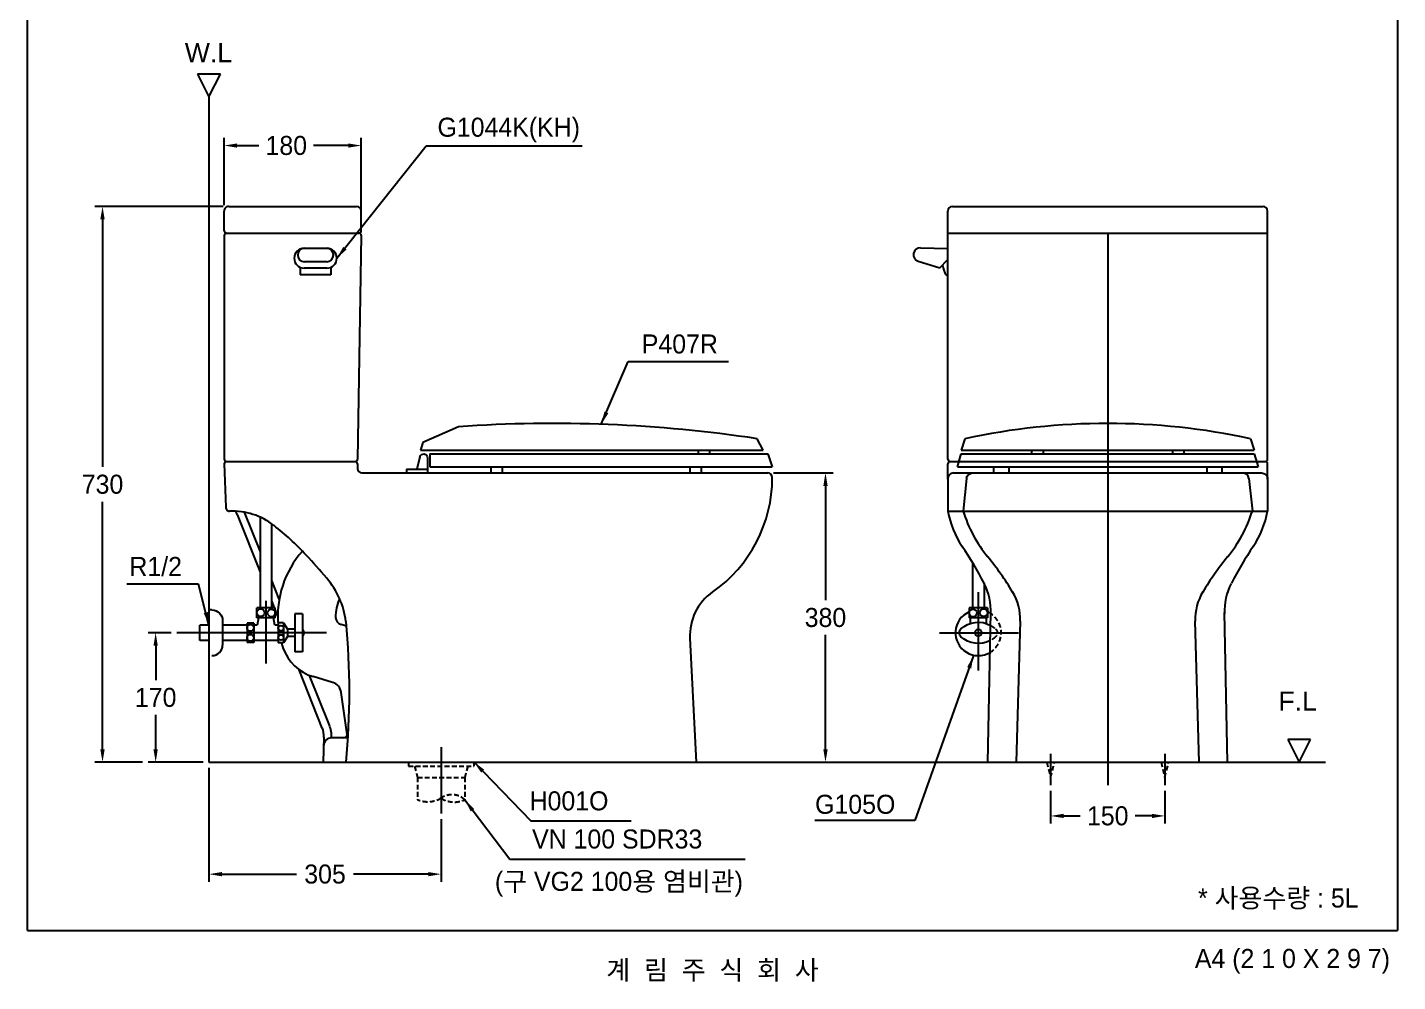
# Model space of a CAD drawing. Header units: millimetres. Extents: x 0 to 1800, y -67 to 2530.
# Drawn here: x 0 to 1800, y -67 to 1186 of the extents above; entities that cross this region are included whole.
import ezdxf
from ezdxf.enums import TextEntityAlignment as Align
from ezdxf.lldxf.tags import DXFTag

# ---------------------------------------------------------------- set-up
doc = ezdxf.new("R2010")
doc.units = ezdxf.units.MM
doc.linetypes.add('DASHED2', pattern=[9.525, 6.35, -3.175])
for name, color, linetype in [('TEXT', 7, 'Continuous'), ('내부선 및 부속', 4, 'Continuous'), ('도각라인', 255, 'Continuous'), ('외형선', 3, 'Continuous'), ('점선', 6, 'DASHED2'), ('중심선', 1, 'DASHED'), ('치수선', 7, 'Continuous')]:
    doc.layers.add(name, color=color, linetype=linetype)
doc.styles.add('____', font='')
doc.styles.add('타이틀', font='H2GTRM.TTF', dxfattribs={"height": 25})
doc.styles.get('____').set_extended_font_data('굴림')
tags = doc.linetypes.add('DASHDOT', pattern=[70, 31, -13, 13, -13]).pattern_tags.tags
tags[10:11] = [DXFTag(74, 4), DXFTag(75, 0), DXFTag(340, '0'), DXFTag(46, 0.0), DXFTag(50, 0.0), DXFTag(44, 0.0), DXFTag(45, 0.0)]
tags[8:9] = [DXFTag(74, 4), DXFTag(75, 0), DXFTag(340, '0'), DXFTag(46, 0.0), DXFTag(50, 0.0), DXFTag(44, 0.0), DXFTag(45, 0.0)]
tags[6:7] = [DXFTag(74, 4), DXFTag(75, 0), DXFTag(340, '0'), DXFTag(46, 0.0), DXFTag(50, 0.0), DXFTag(44, 0.0), DXFTag(45, 0.0)]
tags[4:5] = [DXFTag(74, 4), DXFTag(75, 0), DXFTag(340, '0'), DXFTag(46, 0.0), DXFTag(50, 0.0), DXFTag(44, 0.0), DXFTag(45, 0.0)]
tags = doc.linetypes.add('DASHED', pattern=[25.72, 12.86, -12.86]).pattern_tags.tags
tags[6:7] = [DXFTag(74, 4), DXFTag(75, 0), DXFTag(340, '0'), DXFTag(46, 0.0), DXFTag(50, 0.0), DXFTag(44, 0.0), DXFTag(45, 0.0)]
tags[4:5] = [DXFTag(74, 4), DXFTag(75, 0), DXFTag(340, '0'), DXFTag(46, 0.0), DXFTag(50, 0.0), DXFTag(44, 0.0), DXFTag(45, 0.0)]
doc.dimstyles.new('MSADIM', dxfattribs={"dimtxt": 33, "dimasz": 17, "dimexe": 10, "dimexo": 7.5, "dimgap": 10, "dimtad": 0, "dimtih": 1, "dimtoh": 1, "dimdec": 0, "dimzin": 1, "dimdsep": 46, "dimtxsty": '____', "dimcen": 11.25, "dimadec": 0, "dimazin": 0, "dimtfac": 1, "dimtdec": 0, "dimtix": 1, "dimtmove": 0, "dimatfit": 3, "dimfxl": 1, "dimtolj": 1, "dimtzin": 1, "dimarcsym": 0})

# ---------------------------------------------------------------- blocks, each defined once
blk = doc.blocks.new('*D7')
at = {"layer": '치수선', "color": 0, "linetype": 'Continuous', "lineweight": -2, "transparency": 16777216}
for p, q in [((258.5, 952.7), (258.5, 1041.2)), ((275.5, 1031.2), (304.1, 1031.2)), ((421.5, 1031.2), (376, 1031.2)), ((438.5, 920.6), (438.5, 1041.2))]:
    blk.add_line(p, q, dxfattribs=at)
at = {"layer": '치수선', "color": 0, "linetype": 'Continuous', "transparency": 16777216}
for points in [[(275.5, 1034), (275.5, 1028.4), (258.5, 1031.2)], [(421.5, 1034), (421.5, 1028.4), (438.5, 1031.2)]]:
    blk.add_solid(points, dxfattribs=at)
at = {"layer": '치수선', "color": 0, "linetype": 'Continuous', "transparency": 16777216, "insert": (340.1, 1031.2), "char_height": 25, "attachment_point": 5, "style": '____'}
blk.add_mtext('\\A1;180', dxfattribs=at)
blk = doc.blocks.new('*D8')
at = {"layer": '치수선', "color": 0, "linetype": 'Continuous', "lineweight": -2, "transparency": 16777216}
for p, q in [((189, 391.2), (158.5, 391.2)), ((168.5, 374.2), (168.5, 329)), ((168.5, 238.2), (168.5, 283.3)), ((231, 221.2), (158.5, 221.2))]:
    blk.add_line(p, q, dxfattribs=at)
at = {"layer": '치수선', "color": 0, "linetype": 'Continuous', "transparency": 16777216}
for points in [[(165.6, 374.2), (171.3, 374.2), (168.5, 391.2)], [(165.6, 238.2), (171.3, 238.2), (168.5, 221.2)]]:
    blk.add_solid(points, dxfattribs=at)
at = {"layer": '치수선', "color": 0, "linetype": 'Continuous', "transparency": 16777216, "insert": (168.5, 306.2), "char_height": 25, "attachment_point": 5, "style": '____'}
blk.add_mtext('\\A1;170', dxfattribs=at)
blk = doc.blocks.new('*D9')
at = {"layer": '치수선', "color": 0, "linetype": 'Continuous', "lineweight": -2, "transparency": 16777216}
for p, q in [((257, 951.2), (88.7, 951.2)), ((98.7, 934.2), (98.7, 609)), ((98.7, 238.2), (98.7, 563.4)), ((151, 221.2), (88.7, 221.2))]:
    blk.add_line(p, q, dxfattribs=at)
at = {"layer": '치수선', "color": 0, "linetype": 'Continuous', "transparency": 16777216}
for points in [[(95.8, 934.2), (101.5, 934.2), (98.7, 951.2)], [(95.8, 238.2), (101.5, 238.2), (98.7, 221.2)]]:
    blk.add_solid(points, dxfattribs=at)
at = {"layer": '치수선', "color": 0, "linetype": 'Continuous', "transparency": 16777216, "insert": (98.7, 586.2), "char_height": 25, "attachment_point": 5, "style": '____'}
blk.add_mtext('\\A1;730', dxfattribs=at)
blk = doc.blocks.new('*D10')
at = {"layer": '치수선', "color": 0, "linetype": 'Continuous', "lineweight": -2, "transparency": 16777216}
for p, q in [((238.5, 213.7), (238.5, 64.2)), ((543.5, 146.5), (543.5, 64.2)), ((255.5, 74.2), (353.7, 74.2)), ((526.5, 74.2), (428.3, 74.2))]:
    blk.add_line(p, q, dxfattribs=at)
at = {"layer": '치수선', "color": 0, "linetype": 'Continuous', "transparency": 16777216}
for points in [[(255.5, 77), (255.5, 71.4), (238.5, 74.2)], [(526.5, 77), (526.5, 71.4), (543.5, 74.2)]]:
    blk.add_solid(points, dxfattribs=at)
at = {"layer": '치수선', "color": 0, "linetype": 'Continuous', "transparency": 16777216, "insert": (391, 74.2), "char_height": 25, "attachment_point": 5, "style": '____'}
blk.add_mtext('\\A1;305', dxfattribs=at)
blk = doc.blocks.new('*D11')
at = {"layer": '치수선', "color": 0, "linetype": 'Continuous', "lineweight": -2, "transparency": 16777216}
for p, q in [((980, 601.2), (1058.4, 601.2)), ((1048.4, 584.2), (1048.4, 434)), ((1048.4, 238.2), (1048.4, 388.4)), ((979.5, 221.2), (1058.4, 221.2))]:
    blk.add_line(p, q, dxfattribs=at)
at = {"layer": '치수선', "color": 0, "linetype": 'Continuous', "transparency": 16777216}
for points in [[(1045.6, 584.2), (1051.3, 584.2), (1048.4, 601.2)], [(1045.6, 238.2), (1051.3, 238.2), (1048.4, 221.2)]]:
    blk.add_solid(points, dxfattribs=at)
at = {"layer": '치수선', "color": 0, "linetype": 'Continuous', "transparency": 16777216, "insert": (1048.4, 411.2), "char_height": 25, "attachment_point": 5, "style": '____'}
blk.add_mtext('\\A1;380', dxfattribs=at)
blk = doc.blocks.new('*D12')
at = {"layer": '치수선', "color": 0, "linetype": 'Continuous', "lineweight": -2, "transparency": 16777216}
for p, q in [((1344.2, 183.7), (1344.2, 140.7)), ((1494.2, 183.7), (1494.2, 140.7)), ((1361.2, 150.7), (1383.2, 150.7)), ((1477.2, 150.7), (1455.1, 150.7))]:
    blk.add_line(p, q, dxfattribs=at)
at = {"layer": '치수선', "color": 0, "linetype": 'Continuous', "transparency": 16777216}
for points in [[(1361.2, 153.5), (1361.2, 147.9), (1344.2, 150.7)], [(1477.2, 153.5), (1477.2, 147.9), (1494.2, 150.7)]]:
    blk.add_solid(points, dxfattribs=at)
at = {"layer": '치수선', "color": 0, "linetype": 'Continuous', "transparency": 16777216, "insert": (1419.2, 150.7), "char_height": 25, "attachment_point": 5, "style": '____'}
blk.add_mtext('\\A1;150', dxfattribs=at)

msp = doc.modelspace()

# ---------------------------------------------------------------- linework, layer by layer
for p, q in [((261.5, 916.2), (261.5, 916.2)), ((1209.2, 593.2), (1209.2, 593.2)), ((1148.8, 144.9), (1034.3, 144.9))]:
    msp.add_line(p, q)
at = {"layer": '내부선 및 부속', "linetype": 'Continuous'}
for p, q in [((393.5, 896.2), (363.5, 896.2)), ((1173.2, 896.9), (1209.2, 896.2)), ((358.5, 871.2), (358.5, 861.2)), ((393.5, 870.2), (363.5, 870.2)), ((393.2, 878.5), (363.9, 878.5)), ((398.5, 871.2), (398.5, 861.2)), ((1170.3, 879.3), (1198.6, 870.4)), ((1198.6, 870.4), (1208.9, 881.2)), ((398.5, 861.2), (358.5, 861.2)), ((1207, 861.2), (1209.2, 861.2)), ((566.5, 661.9), (519.5, 641.2)), ((519.5, 641.2), (516.5, 631.2)), ((516.5, 631.2), (966.5, 631.2)), ((881, 631.2), (881, 626.2)), ((896, 631.2), (896, 626.2)), ((966.5, 631.2), (958.5, 646.2)), ((1231.7, 646.2), (1226.7, 631.2)), ((1226.7, 631.2), (1611.7, 631.2)), ((1319.2, 631.2), (1319.2, 626.2)), ((1334.2, 631.2), (1334.2, 626.2)), ((1504.2, 631.2), (1504.2, 626.2)), ((1519.2, 631.2), (1519.2, 626.2)), ((1606.7, 646.2), (1611.7, 631.2)), ((515.7, 622.4), (511.6, 606.2)), ((525.5, 621.2), (525.5, 601.2)), ((528.5, 626.2), (972.5, 626.2)), ((528.5, 626.2), (528.5, 609.2)), ((972.5, 626.2), (978.5, 609.2)), ((1221.7, 609.2), (1226.7, 626.2)), ((1226.7, 626.2), (1611.7, 626.2)), ((1611.7, 626.2), (1616.7, 609.2)), ((497.9, 606.2), (525.5, 606.2)), ((497.9, 606.2), (497.9, 601.2)), ((528.5, 609.2), (978.5, 609.2)), ((608.9, 609.2), (608.9, 601.2)), ((623.9, 609.2), (623.9, 601.2)), ((870.2, 609.2), (870.2, 601.2)), ((885.2, 609.2), (885.2, 601.2)), ((1221.7, 609.2), (1616.7, 609.2)), ((1269.2, 609.2), (1269.2, 601.2)), ((1289.2, 609.2), (1289.2, 601.2)), ((1549.2, 609.2), (1549.2, 601.2)), ((1569.2, 609.2), (1569.2, 601.2)), ((306, 423.9), (306, 543)), ((321, 423.9), (321, 534.3)), ((1241.7, 483.2), (1241.7, 423.9)), ((1256.7, 456.4), (1256.7, 423.9)), ((242.5, 421.2), (238.5, 421.2)), ((325.5, 423.9), (301.5, 423.9)), ((301.5, 410.9), (301.5, 423.9)), ((325.5, 410.9), (325.5, 423.9)), ((351.5, 416.2), (351.5, 366.2)), ((361.5, 416.2), (351.5, 416.2)), ((361.5, 416.2), (361.5, 366.2)), ((1237.2, 423.9), (1237.2, 410.9)), ((1261.2, 423.9), (1237.2, 423.9)), ((1261.2, 423.9), (1261.2, 410.9)), ((226.5, 380.9), (226.5, 401.4)), ((238.5, 401.4), (226.5, 401.4)), ((256.5, 407.2), (256.5, 375.2)), ((288.5, 401.4), (256.5, 401.4)), ((288.5, 403.7), (288.5, 378.7)), ((297.5, 403.7), (288.5, 403.7)), ((297.5, 403.7), (297.5, 378.7)), ((302, 401.4), (297.5, 401.4)), ((325.5, 410.9), (301.5, 410.9)), ((303.5, 410.9), (302, 401.4)), ((325, 401.4), (323.5, 410.9)), ((329.5, 401.4), (325, 401.4)), ((336.5, 404.2), (329.5, 404.2)), ((329.5, 404.2), (329.5, 378.2)), ((336.5, 404.2), (336.5, 378.2)), ((336.5, 404.2), (341.5, 395.9)), ((1261.2, 410.9), (1237.2, 410.9)), ((1238.7, 410.9), (1238.7, 403.5)), ((1259.7, 410.9), (1259.7, 403.5)), ((238.5, 380.9), (226.5, 380.9)), ((288.5, 380.9), (256.5, 380.9)), ((297.5, 378.7), (288.5, 378.7)), ((329.5, 380.9), (297.5, 380.9)), ((336.5, 378.2), (329.5, 378.2)), ((341.5, 386.4), (336.5, 378.2)), ((341.5, 395.9), (341.5, 386.4)), ((351.5, 395.9), (341.5, 395.9)), ((351.5, 386.4), (341.5, 386.4)), ((361.5, 366.2), (351.5, 366.2))]:
    msp.add_line(p, q, dxfattribs=at)
at = {"layer": '내부선 및 부속', "linetype": 'Continuous', "flags": 128}
for points in [[(515.7, 622.4, -0.883848), (525.5, 621.2)], [(242.5, 421.2, -0.414214), (256.5, 407.2)], [(1226.4, 386, -0.44), (1226.4, 396.3)], [(1226.4, 396.3, -0.32152), (1265.4, 401)], [(361.5, 395.7, -0.31563), (361.5, 386.7)], [(1265, 381.1, -0.317703), (1226.4, 386)]]:
    msp.add_lwpolyline(points, format="xyb", dxfattribs=at)
at = {"layer": '내부선 및 부속', "linetype": 'Continuous'}
for centre, radius in [((306.5, 417.6), 5), ((320.5, 417.3), 5), ((1242.2, 417.3), 5), ((1256.2, 417.6), 5), ((293, 397.7), 4.5), ((333, 397.2), 3.5), ((293, 384.7), 4.5), ((333, 385.2), 3.5), ((1249.2, 391.2), 4.5)]:
    msp.add_circle(centre, radius, dxfattribs=at)
for centre, radius, start, end in [((363.5, 883.2), 13, 90, 270), ((363.9, 887.4), 8.82, 90, 270), ((393.2, 887.4), 8.82, 270, 90), ((393.5, 883.2), 13, 270, 90), ((1173, 887.9), 9, 88.83, 252.4927), ((1227.3, 875.8), 25, 183.5491, 215.6999), ((690.4, -1141), 1807.2, 81.4679, 93.9308), ((1419.2, -222.7), 888.9, 77.8229, 102.1771), ((1249.2, 391.2), 30, 113.5781, 301.0467), ((1249.2, 391.2), 30, 56.5934, 66.4217), ((242.5, 375.2), 14, 270, 360)]:
    msp.add_arc(centre, radius, start, end, dxfattribs=at)
at = {"layer": '도각라인', "color": 7}
for p, q in [((0, 0), (0, 2530)), ((1800, 2530), (1800, 0)), ((0, 0), (1800, 0))]:
    msp.add_line(p, q, dxfattribs=at)
at = {"layer": '외형선', "linetype": 'Continuous'}
for p, q in [((253.5, 1125.1), (223.5, 1125.1)), ((223.5, 1125.1), (238.5, 1095.1)), ((238.5, 1095.1), (253.5, 1125.1)), ((238.5, 1095.1), (238.5, 221.2)), ((258.5, 919.2), (258.5, 945.2)), ((264.5, 951.2), (432.5, 951.2)), ((438.5, 919.2), (438.5, 945.2)), ((1209.2, 619.2), (1209.2, 945.2)), ((1215.2, 951.2), (1623.2, 951.2)), ((1629.2, 619.2), (1629.2, 945.2)), ((258.5, 913.2), (258.5, 619.2)), ((261.5, 916.2), (435.5, 916.2)), ((438.5, 913.1), (433.7, 619.1)), ((1209.2, 916.2), (1629.2, 916.2)), ((258.6, 613.1), (260.5, 556.1)), ((261.5, 616.2), (430.7, 616.2)), ((433.6, 613.1), (433.5, 607.2)), ((1209.2, 593.2), (1209.2, 613.2)), ((1212.2, 616.2), (1626.2, 616.2)), ((1629.2, 593.2), (1629.2, 613.2)), ((439.5, 601.2), (972.5, 601.2)), ((497.9, 601.2), (525.5, 601.2)), ((608.9, 601.2), (623.9, 601.2)), ((1217.2, 601.2), (1621.2, 601.2)), ((1233.8, 594), (1229.2, 551.2)), ((1604.6, 594), (1609.2, 551.2)), ((1209.2, 593.2), (1209.2, 551.2)), ((1629.2, 593.2), (1629.2, 551.2)), ((306, 470.7), (275.8, 546.7)), ((306, 497.7), (285.4, 549.6)), ((1209.2, 551.2), (1629.2, 551.2)), ((330.8, 435.4), (321, 460)), ((324.6, 423.9), (321, 433)), ((328.9, 413.2), (325.5, 421.7)), ((1261.7, 221.2), (1265.7, 417.8)), ((1576.7, 221.2), (1572.6, 417.8)), ((419.1, 399.9), (412.1, 402)), ((1299.2, 221.2), (1304.4, 406.6)), ((1539.2, 221.2), (1534, 406.6)), ((870.4, 384.1), (878.5, 221.2)), ((387.4, 266.1), (356.9, 342.8)), ((396.7, 269.8), (370.7, 335.3)), ((401, 326), (375.3, 333.7)), ((419.9, 257.7), (412.3, 312.9)), ((389.6, 254), (388.5, 221.2)), ((421.1, 253.2), (399.2, 253.2)), ((1685.6, 251.2), (1655.6, 251.2)), ((1655.6, 251.2), (1670.6, 221.2)), ((1670.6, 221.2), (1685.6, 251.2)), ((238.5, 221.2), (1705.5, 221.2)), ((388.5, 221.2), (878.5, 221.2)), ((1261.7, 221.2), (1576.7, 221.2))]:
    msp.add_line(p, q, dxfattribs=at)
at = {"layer": '외형선', "linetype": 'Continuous', "flags": 128}
for points in [[(1233.8, 594, -0.383185), (1241.7, 601.2)], [(1621.2, 601.2, -0.414214), (1629.2, 593.2)], [(1621.2, 601.2, -0.414214), (1629.2, 593.2)]]:
    msp.add_lwpolyline(points, format="xyb", dxfattribs=at)
at = {"layer": '외형선', "linetype": 'Continuous'}
for centre, radius, start, end in [((264.5, 945.2), 6, 90, 180.0013), ((432.5, 945.2), 6, 0, 90), ((1215.2, 945.2), 6, 90, 180), ((1623.2, 945.2), 6, 0, 90), ((261.5, 919.2), 3, 180.002, 269.9989), ((435.5, 919.2), 3, 270, 0), ((261.5, 913.2), 3, 90, 180), ((435.5, 913.2), 3, 359.073, 90), ((261.5, 619.2), 3, 180, 270), ((261.6, 613.2), 3, 90, 181.9066), ((430.6, 613.2), 3, 359.073, 90), ((430.7, 619.2), 3, 270, 359.073), ((1212.2, 619.2), 3, 180, 270), ((1212.2, 613.2), 3, 90, 180), ((1626.2, 619.2), 3, 270, 0), ((1626.2, 613.2), 3, 0, 90), ((439.5, 607.2), 6, 180, 270), ((795.2, 595.2), 183.4, 304.9607, 0), ((972.5, 595.2), 6, 0, 90), ((1217.2, 593.2), 8, 90, 180.0012), ((1596.6, 593.2), 8, 6.1357, 90), ((265.5, 556.1), 5, 181.5262, 271.7807), ((268.5, 461.2), 90, 52.266, 91.7807), ((247.9, 535.6), 30, 21.7022, 31.0396), ((1327.4, 571.9), 120, 189.9332, 214.1047), ((1401, 604.9), 180, 197.3742, 219.2958), ((1437.4, 604.9), 180, 320.7042, 342.6258), ((1511, 571.9), 120, 325.8953, 350.0668), ((109.4, 255.6), 350, 42.7959, 52.266), ((830.6, 235.5), 480, 27.3851, 34.1047), ((2007.8, 235.5), 480, 145.8953, 152.6149), ((458.9, 412.9), 130, 138.7352, 185.0596), ((-367.6, -186), 1000, 40.4668, 42.7959), ((952.1, 237.6), 400, 31.1992, 39.2958), ((1886.2, 237.6), 400, 140.7042, 148.8008), ((309.5, 391.6), 110, 7.6326, 40.4668), ((1185.7, 419.4), 80, 357.6621, 27.3851), ((1652.6, 419.4), 80, 152.6149, 182.3379), ((458.9, 412.9), 54, 154.6165, 181.656), ((940.3, 387.5), 70, 124.9607, 182.8451), ((1234.4, 408.6), 70, 358.3995, 31.1992), ((1604, 408.6), 70, 148.8008, 181.6005), ((414.9, 411.6), 10, 181.656, 253.4868), ((-516.9, 313.7), 940, 354.3527, 5.6473), ((458.9, 412.9), 130, 195.4881, 195.7089), ((458.9, 412.9), 130, 195.4881, 195.7089), ((458.9, 412.9), 130, 195.4881, 199.0663), ((439.6, 407.5), 110, 195.7089, 198.9946), ((392.4, 391.2), 60, 198.9946, 253.4877), ((396.5, 310.7), 16, 7.8026, 73.4868), ((359.6, 255), 30, 358.1875, 21.704), ((399.2, 243.2), 10, 90, 178.1879), ((359.6, 255), 40, 357.4051, 21.704), ((398, 243.2), 10, 89.9982, 90.0018), ((398, 243.2), 10, 89.9982, 90.0018), ((415.9, 257.2), 4, 270, 7.8026)]:
    msp.add_arc(centre, radius, start, end, dxfattribs=at)
msp.add_point((388.5, 221.2), dxfattribs=at)
msp.add_point((388.5, 221.2), dxfattribs=at)
at = {"layer": '점선'}
for p, q in [((500.5, 221.2), (500.5, 216.2)), ((500.5, 216.2), (586.5, 216.2)), ((508.5, 216.2), (512.5, 201.2)), ((578.5, 216.2), (574.5, 201.2)), ((586.5, 221.2), (586.5, 216.2)), ((1339.2, 221.2), (1344.2, 201.2)), ((1344.2, 201.2), (1349.2, 221.2)), ((1489.2, 221.2), (1494.2, 201.2)), ((1494.2, 201.2), (1499.2, 221.2)), ((512.5, 201.2), (574.5, 201.2)), ((512.5, 201.2), (512.5, 171.9)), ((574.5, 201.2), (574.5, 171.9))]:
    msp.add_line(p, q, dxfattribs=at)
at = {"layer": '점선', "flags": 128}
for points in [[(1265.4, 401, -0.059882), (1271.9, 396.3)], [(1271.9, 396.3, -0.44), (1271.9, 386)], [(1271.9, 386, -0.063358), (1265, 381.1)], [(543.5, 174, -0.258212), (512.5, 171.9)]]:
    msp.add_lwpolyline(points, format="xyb", dxfattribs=at)
at = {"layer": '점선'}
for centre, radius, start, end in [((1249.2, 391.2), 30, 301.0467, 56.6279), ((557.8, 154.2), 24.4, 46.5379, 125.7525), ((560.9, 201), 32.1, 237.1903, 295.1018)]:
    msp.add_arc(centre, radius, start, end, dxfattribs=at)
at = {"layer": '중심선', "linetype": 'DASHDOT'}
for p, q in [((1419.2, 916.2), (1419.2, 191.2)), ((313.5, 350.9), (313.5, 433.1)), ((1249.2, 444.6), (1249.2, 341.6)), ((392.9, 391.2), (196.5, 391.2)), ((1198.4, 391.2), (1302, 391.2)), ((543.5, 241.2), (543.5, 154)), ((1344.2, 232.3), (1344.2, 191.2)), ((1494.2, 232.3), (1494.2, 191.2))]:
    msp.add_line(p, q, dxfattribs=at)
at = {"layer": '치수선', "linetype": 'Continuous'}
for p, q in [((541, 1030.7), (728.8, 1030.7)), ((806.3, 747.7), (921, 747.7)), ((678.3, 144.2), (793.2, 144.2)), ((650.7, 93.9), (943, 93.9))]:
    msp.add_line(p, q, dxfattribs=at)

# ---------------------------------------------------------------- texts
at = {"layer": 'TEXT', "style": '타이틀'}
for s, p in [('* 사용수량 : 5L', (1643.3, 42.9)), ('계  림  주  식  회  사', (900, -51.7))]:
    msp.add_text(s, height=25, dxfattribs=at).set_placement(p, align=Align.MIDDLE_CENTER)
msp.add_text('A4 (2 1 0 X 2 9 7)', height=25, dxfattribs=at).set_placement((1790, -36.5), align=Align.MIDDLE_RIGHT)
at = {"layer": 'TEXT', "char_height": 25, "attachment_point": 1, "line_spacing_factor": 0.963855, "style": '타이틀'}
for s, insert, width in [('\\fArial;W.L', (206.8, 1165.7), 248.993), ('\\A1;G1044K(KH)', (538.7, 1067.8), 248.993), ('\\A1;P407R', (807.1, 783.1), 248.993), ('\\A1;R1/2', (134, 490.9), 361.787), ('\\fArial;F.L', (1643.4, 314.1), 248.993), ('\\A1; H001O', (650.6, 183), 248.993), ('\\A1; G105O', (1025.7, 178.5), 248.993), ('\\A1;VN 100 SDR33', (663, 132.9), 379.657), ('\\A1;(구 VG2 100{\\fGulim|b0|i0|c129|p50;용 염비관)}', (614.1, 77.3), 379.657)]:
    msp.add_mtext(s, dxfattribs=dict(at, insert=insert, width=width))

# ---------------------------------------------------------------- dimensions: what is measured, and where the dimension line sits
at = {"layer": '치수선', "linetype": 'Continuous'}
for base, p1, p2, picture, middle in [((438.5, 1031.2), (258.5, 945.2), (438.5, 913.1), '*D7', (340.1, 1031.2)), ((543.5, 74.2), (238.5, 221.2), (543.5, 154), '*D10', (391, 74.2))]:
    dim = msp.add_linear_dim(base=base, p1=p1, p2=p2, dimstyle='MSADIM', override={"dimtxt": 25}, dxfattribs=at)
    dim.commit()
    dim.dimension.update_dxf_attribs({"geometry": picture, "text_midpoint": middle, "dimtype": 160})
for base, p1, p2, picture, middle in [((98.7, 221.2), (264.5, 951.2), (158.5, 221.2), '*D9', (98.7, 586.2)), ((168.5, 221.2), (196.5, 391.2), (238.5, 221.2), '*D8', (168.5, 306.2))]:
    dim = msp.add_linear_dim(base=base, p1=p1, p2=p2, angle=90, dimstyle='MSADIM', override={"dimtxt": 25}, dxfattribs=at)
    dim.commit()
    dim.dimension.update_dxf_attribs({"geometry": picture, "text_midpoint": middle})
dim = msp.add_linear_dim(base=(1048.4, 221.2), p1=(972.5, 601.2), p2=(972, 221.2), angle=90, dimstyle='MSADIM', override={"dimtxt": 25}, dxfattribs=at)
dim.commit()
dim.dimension.update_dxf_attribs({"geometry": '*D11', "text_midpoint": (1048.4, 411.2), "dimtype": 160})
dim = msp.add_linear_dim(base=(1494.2, 150.7), p1=(1344.2, 191.2), p2=(1494.2, 191.2), dimstyle='MSADIM', override={"dimtxt": 25}, dxfattribs=at)
dim.commit()
dim.dimension.update_dxf_attribs({"geometry": '*D12', "text_midpoint": (1419.2, 150.7)})

# ---------------------------------------------------------------- leaders
at = {"layer": '치수선', "linetype": 'Continuous', "annotation_type": 0, "has_hookline": 1, "hookline_direction": 0}
for points, override in [([(406.5, 883.1), (524, 1030.7), (541, 1030.7)], {"dimtxt": 25}), ([(753.9, 665.1), (789.3, 747.7), (806.3, 747.7)], {"dimtxt": 25}), ([(586.4, 221.7), (661.3, 144.2), (678.3, 144.2)], {"dimtxt": 30}), ([(574.5, 171.7), (633.7, 93.9), (650.7, 93.9)], {"dimtxt": 25})]:
    msp.add_leader(points, dimstyle='MSADIM', override=override, dxfattribs=at)
at = {"layer": '치수선', "linetype": 'Continuous'}
msp.add_leader([(238.5, 401.4), (224.8, 455.1), (130.5, 455.1)], dimstyle='MSADIM', override={"dimtxt": 25}, dxfattribs=at)
at = {"layer": '치수선', "linetype": 'Continuous', "annotation_type": 0, "has_hookline": 1, "hookline_direction": 0, "horizontal_direction": (-1, 0, 0)}
msp.add_leader([(1242.9, 361.2), (1165.8, 144.9), (1148.8, 144.9)], dimstyle='MSADIM', override={"dimtxt": 25}, dxfattribs=at)

doc.saveas('drawing.dxf')
